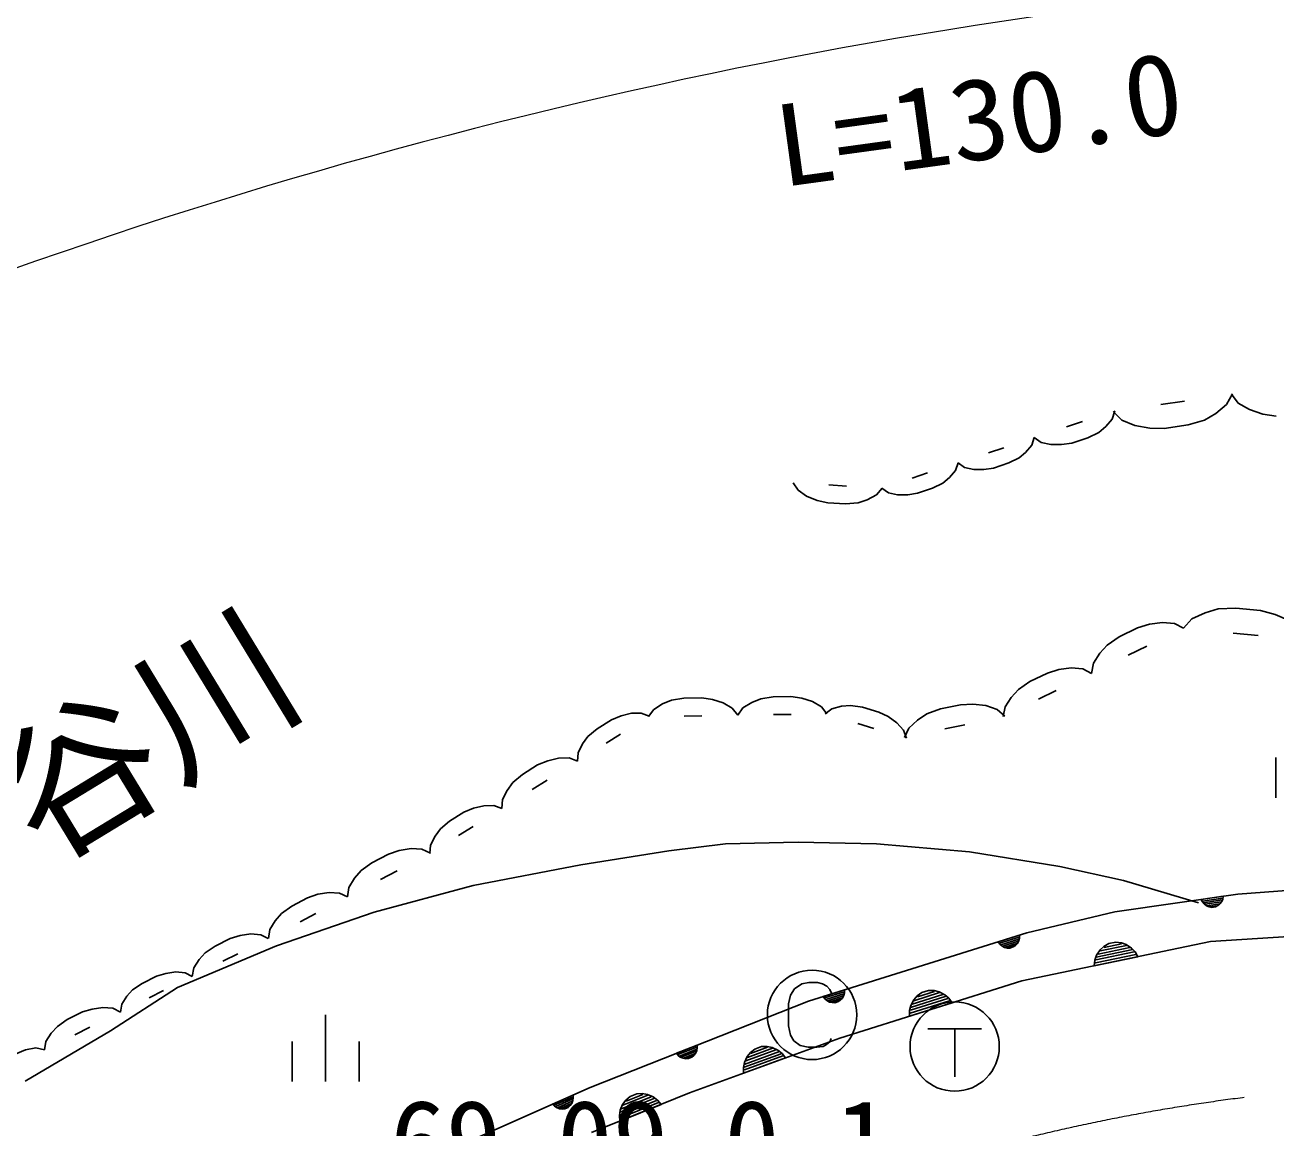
# Model space of a CAD drawing. Units: millimetres, scale not verified. Extents: x 40000 to 680000, y 20000 to 380000.
# Drawn here: x 389744 to 417753, y 315079 to 339767 of the extents above; entities that cross this region are included whole.
import ezdxf
from ezdxf.enums import TextEntityAlignment as Align

# ---------------------------------------------------------------- set-up
doc = ezdxf.new("R2010")
doc.units = ezdxf.units.MM
doc.header["$LTSCALE"] = 1000
doc.linetypes.add('CHAIN', pattern=[18.5, 12, -1.5, 3.5, -1.5])
for name, color, linetype, lineweight in [('M-BGD', 7, 'Continuous', 25), ('M-BMK', 2, 'CHAIN', 13), ('M-BMK-SRVR', 3, 'Continuous', 13), ('M-STR-HTXT', 7, 'Continuous', 13)]:
    doc.layers.add(name, color=color, linetype=linetype, lineweight=lineweight)
doc.styles.add('ＭＳ ゴシック', font='')
doc.styles.get('ＭＳ ゴシック').set_extended_font_data('MS Gothic')

msp = doc.modelspace()

# ---------------------------------------------------------------- linework, layer by layer
at = {"layer": 'M-BGD'}
for p, q in [((416647, 331271), (416776, 331508)), ((416755, 331505), (416906, 331306)), ((414084, 330948), (414145, 331128)), ((414107, 331115), (414298, 330925)), ((415708, 331351), (415174, 331272)), ((416404, 331071), (416647, 331271)), ((416906, 331306), (417157, 331158)), ((417157, 331158), (417458, 331060)), ((413424, 330889), (413063, 330770)), ((413940, 330780), (414084, 330948)), ((414298, 330925), (414589, 330804)), ((414589, 330804), (414925, 330745)), ((415253, 330738), (415787, 330817)), ((415787, 330817), (416152, 330925)), ((416152, 330925), (416404, 331071)), ((417458, 331060), (417758, 331013)), ((412285, 330361), (412342, 330531)), ((412342, 330531), (412498, 330423)), ((413182, 330409), (413543, 330529)), ((413543, 330529), (413783, 330648)), ((413783, 330648), (413940, 330780)), ((414925, 330745), (415253, 330738)), ((411659, 330305), (411318, 330192)), ((412148, 330202), (412285, 330361)), ((412498, 330423), (412714, 330374)), ((412714, 330374), (412954, 330374)), ((412954, 330374), (413182, 330409)), ((410577, 329796), (410635, 329966)), ((410635, 329966), (410782, 329864)), ((411431, 329851), (411772, 329964)), ((411772, 329964), (412000, 330077)), ((412000, 330077), (412148, 330202)), ((409952, 329740), (409610, 329627)), ((410441, 329637), (410577, 329796)), ((410782, 329864), (410987, 329818)), ((410987, 329818), (411214, 329817)), ((411214, 329817), (411431, 329851)), ((406941, 329518), (407051, 329352)), ((408138, 329448), (407739, 329471)), ((408807, 329248), (408936, 329401)), ((408927, 329401), (409075, 329299)), ((409723, 329286), (410065, 329399)), ((410065, 329399), (410292, 329512)), ((410292, 329512), (410441, 329637)), ((407051, 329352), (407244, 329220)), ((407244, 329220), (407479, 329126)), ((407479, 329126), (407716, 329072)), ((408396, 329072), (408600, 329140)), ((408600, 329140), (408807, 329248)), ((409075, 329299), (409279, 329253)), ((409279, 329253), (409507, 329252)), ((409507, 329252), (409723, 329286)), ((407716, 329072), (408115, 329049)), ((408115, 329049), (408396, 329072)), ((416167, 326613), (415872, 326473)), ((416456, 326697), (416167, 326613)), ((416851, 326715), (416456, 326697)), ((417408, 326661), (416851, 326715)), ((417737, 326572), (417408, 326661)), ((414924, 326355), (414656, 326275)), ((415212, 326394), (414924, 326355)), ((415479, 326371), (415212, 326394)), ((415684, 326267), (415479, 326371)), ((415872, 326473), (415683, 326266)), ((418060, 326428), (417737, 326572)), ((414244, 326072), (413975, 325889)), ((414656, 326275), (414244, 326072)), ((416797, 326158), (417354, 326104)), ((413975, 325889), (413809, 325706)), ((414446, 325659), (414859, 325862)), ((413664, 325481), (413621, 325255)), ((413809, 325706), (413664, 325481)), ((412638, 325262), (412243, 325069)), ((412894, 325339), (412638, 325262)), ((413170, 325376), (412894, 325339)), ((413425, 325355), (413170, 325376)), ((413621, 325255), (413425, 325355)), ((412243, 325069), (411986, 324894)), ((404216, 324655), (404018, 324572)), ((404496, 324699), (404216, 324655)), ((404895, 324705), (404496, 324699)), ((405136, 324669), (404895, 324705)), ((405377, 324593), (405136, 324669)), ((406215, 324686), (406016, 324603)), ((406494, 324731), (406215, 324686)), ((406893, 324737), (406494, 324731)), ((407134, 324701), (406893, 324737)), ((407375, 324625), (407134, 324701)), ((411827, 324718), (411688, 324503)), ((411986, 324894), (411827, 324718)), ((412437, 324674), (412831, 324868)), ((403321, 324362), (403088, 324305)), ((403542, 324366), (403321, 324362)), ((403720, 324298), (403542, 324366)), ((403820, 324449), (403703, 324287)), ((404018, 324572), (403820, 324449)), ((405578, 324476), (405377, 324593)), ((405701, 324318), (405578, 324476)), ((405818, 324480), (405701, 324318)), ((406016, 324603), (405818, 324480)), ((407576, 324508), (407375, 324625)), ((407699, 324350), (407576, 324508)), ((407812, 324462), (407659, 324349)), ((408026, 324517), (407812, 324462)), ((408230, 324536), (408026, 324517)), ((408495, 324496), (408230, 324536)), ((408859, 324388), (408495, 324496)), ((409067, 324286), (408859, 324388)), ((410239, 324459), (409934, 324348)), ((410689, 324554), (410239, 324459)), ((410969, 324566), (410689, 324554)), ((411257, 324533), (410969, 324566)), ((411511, 324446), (411257, 324533)), ((411684, 324295), (411511, 324446)), ((411688, 324503), (411647, 324287)), ((402874, 324216), (402553, 324015)), ((403088, 324305), (402874, 324216)), ((404502, 324299), (404901, 324306)), ((406500, 324331), (406900, 324337)), ((408387, 324132), (408751, 324024)), ((409263, 324148), (409067, 324286)), ((409413, 323985), (409263, 324148)), ((409728, 324210), (409532, 324028)), ((409934, 324348), (409728, 324210)), ((410335, 324010), (410784, 324105)), ((402348, 323841), (402227, 323676)), ((402553, 324015), (402348, 323841)), ((402754, 323693), (403076, 323894)), ((409479, 323807), (409413, 323985)), ((409532, 324028), (409435, 323820)), ((402227, 323676), (402127, 323479)), ((401446, 323298), (401221, 323204)), ((401691, 323357), (401446, 323298)), ((401924, 323362), (401691, 323357)), ((402111, 323290), (401924, 323362)), ((402127, 323479), (402111, 323290)), ((417752, 323370), (417752, 322471)), ((400882, 322992), (400667, 322810)), ((401221, 323204), (400882, 322992)), ((400667, 322810), (400540, 322636)), ((401095, 322653), (401433, 322865)), ((400434, 322428), (400417, 322229)), ((400540, 322636), (400434, 322428)), ((399572, 322148), (399250, 321946)), ((399785, 322236), (399572, 322148)), ((400019, 322293), (399785, 322236)), ((400240, 322297), (400019, 322293)), ((400417, 322229), (400240, 322297)), ((399250, 321946), (399045, 321773)), ((398925, 321608), (398824, 321410)), ((399045, 321773), (398925, 321608)), ((399452, 321624), (399774, 321826)), ((398124, 321288), (397882, 321208)), ((398386, 321331), (398124, 321288)), ((398631, 321317), (398386, 321331)), ((398820, 321227), (398631, 321317)), ((398824, 321410), (398808, 321221)), ((402187, 320971), (404156, 321284)), ((404156, 321284), (405427, 321440)), ((405427, 321440), (407052, 321479)), ((407052, 321479), (408806, 321440)), ((408806, 321440), (410892, 321261)), ((397511, 321013), (397270, 320839)), ((397882, 321208), (397511, 321013)), ((410892, 321261), (412914, 320935)), ((397270, 320839), (397123, 320667)), ((397706, 320641), (398077, 320837)), ((399781, 320503), (402187, 320971)), ((412914, 320935), (414338, 320615)), ((396996, 320458), (396963, 320251)), ((397123, 320667), (396996, 320458)), ((397562, 319909), (399781, 320503)), ((414338, 320615), (416018, 320119)), ((416900, 320314), (419551, 320513)), ((396069, 320232), (395716, 320046)), ((396300, 320309), (396069, 320232)), ((396550, 320350), (396300, 320309)), ((396782, 320336), (396550, 320350)), ((396963, 320251), (396782, 320336)), ((414148, 319915), (416900, 320314)), ((416079, 320195), (416574, 320267)), ((416108, 320139), (416079, 320195)), ((416560, 320224), (416105, 320158)), ((416130, 320122), (416546, 320182)), ((416540, 320151), (416498, 320094)), ((416563, 320204), (416540, 320151)), ((416574, 320267), (416563, 320204)), ((395487, 319881), (395347, 319717)), ((395375, 319159), (397562, 319909)), ((395716, 320046), (395487, 319881)), ((395902, 319693), (396255, 319879)), ((412177, 319445), (414148, 319915)), ((416145, 320093), (416108, 320139)), ((416201, 320051), (416145, 320093)), ((416522, 320138), (416166, 320086)), ((416255, 320029), (416201, 320051)), ((416211, 320053), (416488, 320093)), ((416317, 320017), (416255, 320029)), ((416433, 320054), (416275, 320032)), ((416396, 320029), (416317, 320017)), ((416453, 320057), (416396, 320029)), ((416498, 320094), (416453, 320057)), ((395347, 319717), (395226, 319518)), ((394340, 319320), (394000, 319151)), ((394561, 319388), (394340, 319320)), ((394799, 319421), (394561, 319388)), ((395020, 319403), (394799, 319421)), ((395189, 319318), (395020, 319403)), ((395226, 319518), (395194, 319321)), ((407285, 317918), (412177, 319445)), ((411533, 319244), (412010, 319393)), ((412003, 319348), (411564, 319212)), ((412009, 319329), (411995, 319273)), ((412010, 319393), (412009, 319329)), ((416287, 319250), (421319, 319579)), ((393156, 318221), (395375, 319159)), ((394000, 319151), (393779, 318999)), ((411570, 319192), (411533, 319244)), ((411614, 319154), (411570, 319192)), ((411595, 319179), (411996, 319304)), ((411676, 319121), (411614, 319154)), ((411979, 319257), (411636, 319150)), ((411733, 319107), (411676, 319121)), ((411686, 319124), (411953, 319207)), ((411796, 319106), (411733, 319107)), ((411904, 319161), (411752, 319113)), ((411872, 319130), (411796, 319106)), ((411924, 319167), (411872, 319130)), ((411962, 319210), (411924, 319167)), ((411995, 319273), (411962, 319210)), ((412060, 318372), (416287, 319250)), ((414548, 319072), (413726, 318902)), ((413738, 318945), (413815, 319063)), ((413773, 318973), (414477, 319119)), ((413815, 319063), (413901, 319142)), ((414406, 319165), (413819, 319043)), ((413901, 319142), (414010, 319206)), ((413905, 319122), (414296, 319204)), ((414010, 319206), (414167, 319238)), ((414167, 319238), (414292, 319223)), ((414292, 319223), (414402, 319185)), ((414402, 319185), (414521, 319107)), ((414521, 319107), (414600, 319022)), ((393643, 318847), (393524, 318660)), ((393779, 318999), (393643, 318847)), ((394169, 318811), (394509, 318980)), ((414663, 318912), (413685, 318709)), ((413685, 318709), (413699, 318835)), ((413699, 318835), (413738, 318945)), ((414612, 318963), (413712, 318776)), ((413719, 318839), (414580, 319018)), ((414600, 319022), (414663, 318912)), ((392685, 318475), (392363, 318315)), ((392894, 318539), (392685, 318475)), ((393119, 318571), (392894, 318539)), ((393328, 318554), (393119, 318571)), ((393489, 318473), (393328, 318554)), ((393524, 318660), (393489, 318473)), ((391656, 317252), (393156, 318221)), ((392363, 318315), (392153, 318171)), ((407985, 317092), (412060, 318372)), ((392024, 318027), (391911, 317850)), ((392153, 318171), (392024, 318027)), ((392523, 317993), (392845, 318153)), ((402394, 315986), (407285, 317918)), ((407615, 318021), (408092, 318170)), ((407652, 317969), (407615, 318021)), ((408085, 318125), (407646, 317989)), ((407695, 317931), (407652, 317969)), ((407677, 317956), (408077, 318081)), ((407758, 317898), (407695, 317931)), ((408061, 318034), (407717, 317927)), ((407767, 317901), (408034, 317984)), ((407986, 317938), (407833, 317890)), ((408005, 317944), (407954, 317907)), ((408044, 317987), (408005, 317944)), ((408077, 318050), (408044, 317987)), ((408090, 318106), (408077, 318050)), ((408092, 318170), (408090, 318106)), ((410443, 317927), (409566, 317652)), ((409567, 317715), (410406, 317978)), ((410369, 318030), (409568, 317778)), ((409575, 317822), (409641, 317947)), ((409608, 317853), (410294, 318069)), ((409641, 317947), (409718, 318035)), ((410219, 318108), (409647, 317928)), ((409718, 318035), (409821, 318109)), ((409724, 318016), (410105, 318135)), ((409821, 318109), (409973, 318157)), ((409973, 318157), (410099, 318154)), ((410099, 318154), (410213, 318127)), ((410213, 318127), (410338, 318062)), ((410338, 318062), (410425, 317984)), ((410425, 317984), (410499, 317882)), ((391029, 317675), (390689, 317506)), ((391250, 317742), (391029, 317675)), ((391488, 317776), (391250, 317742)), ((391709, 317758), (391488, 317776)), ((391878, 317673), (391709, 317758)), ((391911, 317850), (391878, 317673)), ((407814, 317884), (407758, 317898)), ((407878, 317883), (407814, 317884)), ((407954, 317907), (407878, 317883)), ((410499, 317882), (409546, 317583)), ((409546, 317583), (409548, 317709)), ((409548, 317709), (409575, 317822)), ((390468, 317354), (390332, 317201)), ((390689, 317506), (390468, 317354)), ((396472, 317615), (396472, 316116)), ((389750, 316127), (391656, 317252)), ((390332, 317201), (390213, 317015)), ((390858, 317166), (391198, 317335)), ((404619, 315864), (407985, 317092)), ((409959, 317300), (411158, 317300)), ((410559, 317300), (410559, 316221)), ((389755, 316827), (389522, 316728)), ((389984, 316870), (389755, 316827)), ((390180, 316829), (389984, 316870)), ((390213, 317015), (390178, 316828)), ((395723, 317015), (395723, 316116)), ((397222, 317015), (397222, 316116)), ((404327, 316750), (404792, 316933)), ((404788, 316889), (404361, 316720)), ((404394, 316690), (404784, 316844)), ((404771, 316796), (404436, 316664)), ((404786, 316813), (404758, 316748)), ((404795, 316870), (404786, 316813)), ((404792, 316933), (404795, 316870)), ((406634, 316791), (405846, 316503)), ((405882, 316580), (406558, 316827)), ((406481, 316862), (405918, 316657)), ((405984, 316766), (406083, 316845)), ((405991, 316748), (406366, 316885)), ((406083, 316845), (406233, 316900)), ((406233, 316900), (406359, 316903)), ((406359, 316903), (406474, 316881)), ((406474, 316881), (406602, 316822)), ((406602, 316822), (406693, 316748)), ((404368, 316701), (404327, 316750)), ((404414, 316666), (404368, 316701)), ((404479, 316638), (404414, 316666)), ((404537, 316628), (404479, 316638)), ((404488, 316641), (404749, 316744)), ((404600, 316632), (404537, 316628)), ((404704, 316694), (404555, 316636)), ((404674, 316661), (404600, 316632)), ((404722, 316702), (404674, 316661)), ((404758, 316748), (404722, 316702)), ((405829, 316433), (405851, 316548)), ((406771, 316649), (405833, 316307)), ((405848, 316440), (406674, 316741)), ((406713, 316692), (405850, 316377)), ((405851, 316548), (405911, 316676)), ((405911, 316676), (405984, 316766)), ((406693, 316748), (406771, 316649)), ((405833, 316307), (405829, 316433)), ((398453, 314238), (402394, 315986)), ((401556, 315615), (402013, 315817)), ((402011, 315772), (401591, 315586)), ((401625, 315558), (402009, 315728)), ((401998, 315679), (401669, 315533)), ((402012, 315696), (401986, 315630)), ((402019, 315754), (402012, 315696)), ((402013, 315817), (402019, 315754)), ((402425, 314979), (404619, 315864)), ((403844, 315745), (403065, 315431)), ((403069, 315368), (403885, 315697)), ((403099, 315509), (403766, 315778)), ((403124, 315606), (403194, 315699)), ((403688, 315812), (403132, 315587)), ((403194, 315699), (403291, 315781)), ((403202, 315680), (403573, 315830)), ((403291, 315781), (403439, 315840)), ((403439, 315840), (403565, 315848)), ((403565, 315848), (403680, 315830)), ((403680, 315830), (403810, 315775)), ((403810, 315775), (403903, 315705)), ((403903, 315705), (403985, 315608)), ((401599, 315568), (401556, 315615)), ((401646, 315534), (401599, 315568)), ((401712, 315509), (401646, 315534)), ((401770, 315502), (401712, 315509)), ((401721, 315513), (401977, 315626)), ((401833, 315508), (401770, 315502)), ((401935, 315575), (401788, 315510)), ((401906, 315540), (401833, 315508)), ((401953, 315583), (401906, 315540)), ((401986, 315630), (401953, 315583)), ((403051, 315361), (403069, 315476)), ((403985, 315608), (403059, 315235)), ((403069, 315476), (403124, 315606)), ((403926, 315649), (403073, 315305)), ((403059, 315235), (403051, 315361))]:
    msp.add_line(p, q, dxfattribs=at)
msp.add_lwpolyline([(407806, 318085), (407766, 318180), (407696, 318250), (407601, 318305), (407486, 318335), (407291, 318335), (407136, 318305), (406976, 318195), (406881, 318055), (406841, 317855), (406841, 317365), (406881, 317155), (406956, 317030), (407101, 316925), (407281, 316885), (407471, 316885), (407616, 316900), (407691, 316945), (407761, 317010), (407791, 317080)], dxfattribs=at)
for centre, radius in [((407366, 317610), 1000), ((410559, 316901), 999)]:
    msp.add_circle(centre, radius, dxfattribs=at)
at = {"layer": 'M-BMK'}
msp.add_arc((422430, 273097), 43000, 72.5507, 148.3409, dxfattribs=at)
at = {"layer": 'M-STR-HTXT'}
msp.add_arc((429555, 221296), 119902, 80.95612, 117.98026, dxfattribs=at)

# ---------------------------------------------------------------- texts
at = {"layer": 'M-BGD', "style": 'ＭＳ ゴシック'}
msp.add_text('野谷川', height=2566, rotation=31.3, dxfattribs=at).set_placement((387563, 318490), align=Align.BOTTOM_LEFT)
at = {"layer": 'M-BMK-SRVR', "style": 'ＭＳ ゴシック'}
msp.add_text('69-09-0-1', height=1833, dxfattribs=at).set_placement((397914, 313321), align=Align.BOTTOM_LEFT)
at = {"layer": 'M-STR-HTXT', "style": 'ＭＳ ゴシック', "width": 1.05}
msp.add_text('L=130.0', height=1833, rotation=7.8, dxfattribs=at).set_placement((406761, 335592), align=Align.BOTTOM_LEFT)

doc.saveas('drawing.dxf')
